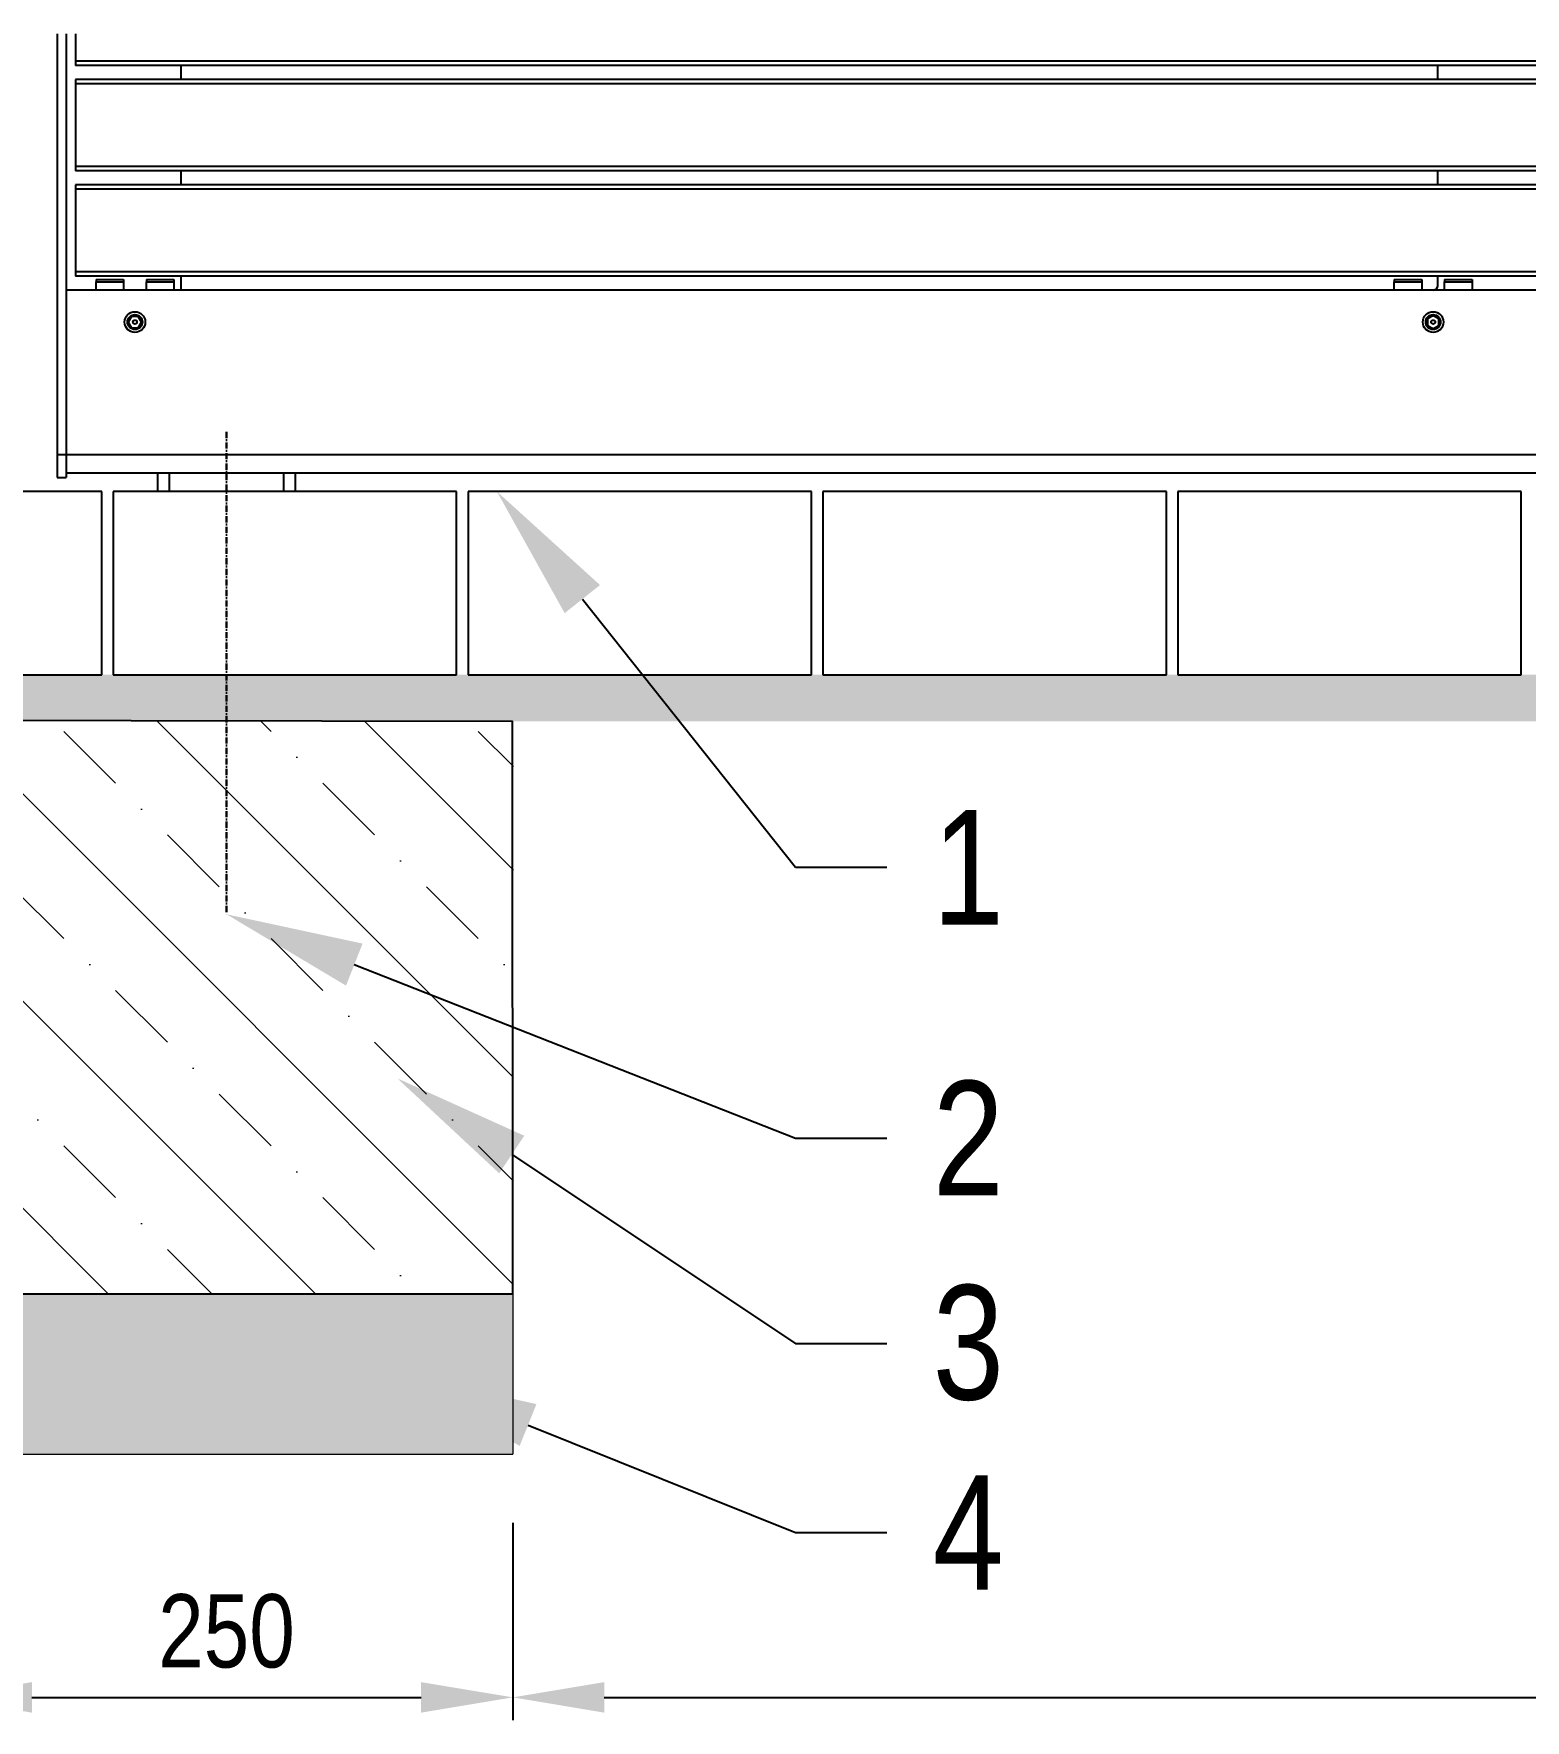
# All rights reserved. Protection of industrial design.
# Model space of a CAD drawing. Header units: millimetres. Extents: x 11004 to 16944, y 3285 to 7490.
# Drawn here: x 13365 to 14016, y 5074 to 5810 of the extents above; entities that cross this region are included whole.
import ezdxf
from ezdxf import colors
from ezdxf.entities.mleader import LeaderData, LeaderLine
from ezdxf.math import Vec2, Vec3

# ---------------------------------------------------------------- set-up
doc = ezdxf.new("R2010")
doc.units = ezdxf.units.MM
doc.header["$LTSCALE"] = 0.3
doc.linetypes.add('DashDot', pattern=[15, 9, -3, 0, -3])
doc.layers.add('SRAFY', color=251, linetype='Continuous', lineweight=13)
doc.styles.add('SEACAD_Arial', font='arial.ttf', dxfattribs={"width": 0.8})
doc.dimstyles.new('ISO-25', dxfattribs={"dimtxt": 1.6, "dimasz": 2, "dimexe": 0.5, "dimexo": 1.5, "dimtad": 1, "dimdec": 0, "dimtxsty": 'SEACAD_Arial', "dimcen": 2, "dimadec": 0, "dimazin": 0, "dimtfac": 1, "dimtdec": 0, "dimtmove": 0, "dimatfit": 3, "dimfxl": 1, "dimarcsym": 0})

# ---------------------------------------------------------------- blocks, each defined once
blk = doc.blocks.new('*D174')
at = {"color": 0, "lineweight": -2, "transparency": 16777216}
for p, q in [((13324.08, 5160.19), (13324.08, 5073.89)), ((13574.07, 5160.12), (13574.07, 5073.89)), ((13364.08, 5083.89), (13534.07, 5083.89))]:
    blk.add_line(p, q, dxfattribs=at)
at = {"color": 0, "transparency": 16777216}
for points in [[(13364.08, 5090.55), (13364.08, 5077.22), (13324.08, 5083.89)], [(13534.07, 5090.55), (13534.07, 5077.22), (13574.07, 5083.89)]]:
    blk.add_solid(points, dxfattribs=at)
at = {"layer": 'Defpoints', "color": 0, "transparency": 16777216}
for p in [(13324.08, 5190.19), (13574.07, 5190.12), (13574.07, 5083.89)]:
    blk.add_point(p, dxfattribs=at)
at = {"color": 0, "transparency": 16777216, "insert": (13449.07, 5112.72), "char_height": 32, "attachment_point": 5, "style": 'SEACAD_Arial'}
blk.add_mtext('250', dxfattribs=at)
blk = doc.blocks.new('*D176')
at = {"color": 0, "lineweight": -2, "transparency": 16777216}
for p, q in [((14976.08, 5210.69), (14976.08, 5073.89)), ((13574.07, 5160.12), (13574.07, 5073.89)), ((13614.07, 5083.89), (14936.08, 5083.89))]:
    blk.add_line(p, q, dxfattribs=at)
at = {"color": 0, "transparency": 16777216}
for points in [[(13614.07, 5090.55), (13614.07, 5077.22), (13574.07, 5083.89)], [(14936.08, 5090.55), (14936.08, 5077.22), (14976.08, 5083.89)]]:
    blk.add_solid(points, dxfattribs=at)
at = {"layer": 'Defpoints', "color": 0, "transparency": 16777216}
for p in [(14976.08, 5240.69), (13574.07, 5190.12), (14976.08, 5083.89)]:
    blk.add_point(p, dxfattribs=at)
at = {"color": 0, "transparency": 16777216, "insert": (14275.07, 5112.72), "char_height": 32, "attachment_point": 5, "style": 'SEACAD_Arial'}
blk.add_mtext('1402', dxfattribs=at)

msp = doc.modelspace()

# ---------------------------------------------------------------- hatches: boundary and pattern name
at = {"layer": 'SRAFY'}
h = msp.add_hatch(dxfattribs=at)
h.set_pattern_fill('AR-SAND', color=256, scale=0.5)
h.set_pattern_definition([(37.5, (6709.122, 295.859), (-0.800016, 24.47066), [0, -19.304, 0, -21.59, 0, -20.6375]), (7.5, (6709.12, 295.86), (22.47616, 35.84126), [0, -10.414, 0, -17.399, 0, -6.6675]), (327.5, (6693.5, 295.859), (39.54962, 0.07186), [0, -6.35, 0, -22.86, 0, -29.845]), (317.5, (6693.5, 295.86), (38.17782, 11.14647), [0, -3.175, 0, -14.986, 0, -17.145])])
h.paths.add_polyline_path([(13244.57, 5530.52), (13244.57, 5510.56), (13275.1, 5510.52), (13395.07, 5510.35), (13395.07, 5530.52)])
h.paths.add_polyline_path([(14299.57, 5510.17), (14299.57, 5530.52), (13395.07, 5530.52), (13395.07, 5510.35), (13525.07, 5510.17)])
h = msp.add_hatch(dxfattribs=at)
h.set_pattern_fill('BETON-PROSTY', color=256, scale=0.8, angle=90)
h.set_pattern_definition([(135, (6702.88, 731.35), (-45.25483, -45.25483), []), (135, (6702.88, 776.605), (-67.88225, -22.6274), [32, -16, 0, -16])])
h.paths.add_polyline_path([(12668.87, 5390.42), (12668.85, 5510.06), (11968.86, 5510.28), (11968.88, 5260.28), (12185.89, 5260.12), (12668.89, 5260.11)])
h.paths.add_polyline_path([(13574.41, 5390.46), (13574.39, 5510.03), (13324.08, 5510.1), (13324.08, 5260.11), (13574.43, 5260.12)])
h = msp.add_hatch(dxfattribs=at)
h.set_pattern_fill('AR-SAND', color=256, scale=0.5)
h.set_pattern_definition([(37.5, (6702.88, 731.35), (-0.800016, 24.47066), [0, -19.304, 0, -21.59, 0, -20.6375]), (7.5, (6702.88, 731.35), (22.47616, 35.84126), [0, -10.414, 0, -17.399, 0, -6.6675]), (327.5, (6687.258, 731.35), (39.54962, 0.07186), [0, -6.35, 0, -22.86, 0, -29.845]), (317.5, (6687.26, 731.35), (38.17782, 11.14647), [0, -3.175, 0, -14.986, 0, -17.145])])
h.paths.add_polyline_path([(12668.88, 5190.12), (12668.88, 5260.11), (11968.89, 5260.11), (11968.88, 5190.12)])
h.paths.add_polyline_path([(13574.41, 5190.05), (13574.42, 5260.04), (13496.67, 5260.11), (13324.42, 5260.04), (13324.42, 5190.05)])

# ---------------------------------------------------------------- linework, layer by layer
for p, q in [((13375.08, 5810.45), (13375.08, 5626.62)), ((13379.08, 5810.45), (13379.08, 5626.62)), ((13383.08, 5810.45), (13383.08, 5798.52)), ((13383.08, 5798.52), (13383.08, 5796.52)), ((15167.08, 5798.52), (13383.08, 5798.52)), ((15167.08, 5796.52), (13383.08, 5796.52)), ((15167.08, 5790.52), (13383.08, 5790.52)), ((13383.08, 5790.52), (13383.08, 5788.52)), ((13429.08, 5796.52), (13429.08, 5790.52)), ((13978.08, 5790.52), (13978.08, 5796.52)), ((13383.08, 5788.52), (13383.08, 5752.52)), ((15167.08, 5788.52), (13383.08, 5788.52)), ((13383.08, 5752.52), (13383.08, 5750.52)), ((15167.08, 5752.52), (13383.08, 5752.52)), ((15167.08, 5750.52), (13383.08, 5750.52)), ((13429.08, 5750.52), (13429.08, 5744.52)), ((13978.08, 5744.52), (13978.08, 5750.52)), ((15167.08, 5744.52), (13383.08, 5744.52)), ((13383.08, 5744.52), (13383.08, 5742.52)), ((13383.08, 5742.52), (13383.08, 5706.52)), ((15167.08, 5742.52), (13383.08, 5742.52)), ((13383.08, 5706.52), (13383.08, 5704.52)), ((15167.08, 5706.52), (13383.08, 5706.52)), ((15167.08, 5704.52), (13383.08, 5704.52)), ((13392.08, 5703.12), (13404.08, 5703.12)), ((13392.08, 5703.12), (13392.08, 5702.12)), ((13392.08, 5702.12), (13404.08, 5702.12)), ((13392.08, 5698.52), (13392.08, 5702.12)), ((13404.08, 5703.12), (13404.08, 5702.12)), ((13404.08, 5702.12), (13404.08, 5698.52)), ((13414.08, 5703.12), (13414.08, 5702.12)), ((13414.08, 5703.12), (13426.08, 5703.12)), ((13414.08, 5702.12), (13426.08, 5702.12)), ((13414.08, 5698.52), (13414.08, 5702.12)), ((13426.08, 5703.12), (13426.08, 5702.12)), ((13426.08, 5702.12), (13426.08, 5698.52)), ((13429.08, 5704.52), (13429.08, 5698.52)), ((13959.08, 5703.12), (13959.08, 5702.12)), ((13959.08, 5703.12), (13971.08, 5703.12)), ((13959.08, 5702.12), (13971.08, 5702.12)), ((13959.08, 5698.52), (13959.08, 5702.12)), ((13971.08, 5703.12), (13971.08, 5702.12)), ((13971.08, 5702.12), (13971.08, 5698.52)), ((13978.08, 5700.52), (13978.08, 5704.52)), ((13981.08, 5703.12), (13993.08, 5703.12)), ((13981.08, 5703.12), (13981.08, 5702.12)), ((13981.08, 5702.12), (13993.08, 5702.12)), ((13981.08, 5698.52), (13981.08, 5702.12)), ((13993.08, 5703.12), (13993.08, 5702.12)), ((13993.08, 5702.12), (13993.08, 5698.52)), ((15171.08, 5698.52), (13379.08, 5698.52)), ((13407.63, 5687.02), (13406.19, 5684.52)), ((13410.52, 5687.02), (13407.63, 5687.02)), ((13411.96, 5684.52), (13410.52, 5687.02)), ((13976.08, 5687.4), (13973.58, 5685.96)), ((13978.58, 5685.96), (13976.08, 5687.4)), ((13406.19, 5684.52), (13407.63, 5682.02)), ((13407.63, 5682.02), (13410.52, 5682.02)), ((13410.52, 5682.02), (13411.96, 5684.52)), ((13973.58, 5685.96), (13973.58, 5683.07)), ((13973.58, 5683.07), (13976.08, 5681.63)), ((13976.08, 5681.63), (13978.58, 5683.07)), ((13978.58, 5683.07), (13978.58, 5685.96)), ((13375.08, 5626.62), (13375.08, 5616.62)), ((13375.08, 5626.62), (13379.08, 5626.62)), ((13379.08, 5626.62), (13379.08, 5616.62)), ((15171.08, 5626.52), (13379.08, 5626.52)), ((13375.08, 5616.62), (13379.08, 5616.62)), ((15171.08, 5618.52), (13379.08, 5618.52)), ((13419.08, 5610.52), (13419.08, 5618.52)), ((13424.08, 5618.52), (13424.08, 5610.52)), ((13474.08, 5610.52), (13474.08, 5618.52)), ((13479.08, 5618.52), (13479.08, 5610.52)), ((13424.08, 5610.52), (13419.08, 5610.52)), ((13474.08, 5610.52), (13424.08, 5610.52)), ((13479.08, 5610.52), (13474.08, 5610.52))]:
    msp.add_line(p, q)
at = {"linetype": 'DashDot', "lineweight": 30}
msp.add_line((13449.06, 5636.54), (13449.06, 5425.88), dxfattribs=at)
at = {"color": 7, "linetype": 'Continuous'}
for p, q in [((13394.57, 5610.52), (13244.57, 5610.52)), ((13394.57, 5530.52), (13394.57, 5610.52)), ((13549.57, 5610.52), (13399.57, 5610.52)), ((13399.57, 5610.52), (13399.57, 5530.52)), ((13549.57, 5530.52), (13549.57, 5610.52)), ((13704.57, 5610.52), (13554.57, 5610.52)), ((13554.57, 5610.52), (13554.57, 5530.52)), ((13704.57, 5530.52), (13704.57, 5610.52)), ((13859.57, 5610.52), (13709.57, 5610.52)), ((13709.57, 5610.52), (13709.57, 5530.52)), ((13859.57, 5530.52), (13859.57, 5610.52)), ((14014.57, 5610.52), (13864.57, 5610.52)), ((13864.57, 5610.52), (13864.57, 5530.52)), ((14014.57, 5530.52), (14014.57, 5610.52)), ((13244.57, 5530.52), (13394.57, 5530.52)), ((13399.57, 5530.52), (13549.57, 5530.52)), ((13554.57, 5530.52), (13704.57, 5530.52)), ((13709.57, 5530.52), (13859.57, 5530.52)), ((13864.57, 5530.52), (14014.57, 5530.52))]:
    msp.add_line(p, q, dxfattribs=at)
at = {"flags": 128}
for points in [[(13407.63, 5687.02), (13407.63, 5687.02), (13407.63, 5687.02), (13407.63, 5687.02), (13407.63, 5687.02), (13407.63, 5687.02), (13407.63, 5687.02), (13407.63, 5687.02), (13407.63, 5687.02)], [(13410.52, 5687.02), (13410.52, 5687.02), (13410.52, 5687.02), (13410.52, 5687.02), (13410.52, 5687.02), (13410.52, 5687.02), (13410.52, 5687.02), (13410.52, 5687.02), (13410.52, 5687.02)], [(13976.08, 5687.4), (13976.08, 5687.4), (13976.08, 5687.4), (13976.08, 5687.4), (13976.08, 5687.4), (13976.08, 5687.4), (13976.08, 5687.4), (13976.08, 5687.4), (13976.08, 5687.4)], [(13406.19, 5684.52), (13406.19, 5684.52), (13406.19, 5684.52), (13406.19, 5684.52), (13406.19, 5684.52), (13406.19, 5684.52), (13406.19, 5684.52), (13406.19, 5684.52), (13406.19, 5684.52)], [(13407.63, 5682.02), (13407.63, 5682.02), (13407.63, 5682.02), (13407.63, 5682.02), (13407.63, 5682.02), (13407.63, 5682.02), (13407.63, 5682.02), (13407.63, 5682.02), (13407.63, 5682.02)], [(13410.52, 5682.02), (13410.52, 5682.02), (13410.52, 5682.02), (13410.52, 5682.02), (13410.52, 5682.02), (13410.52, 5682.02), (13410.52, 5682.02), (13410.52, 5682.02), (13410.52, 5682.02)], [(13411.96, 5684.52), (13411.96, 5684.52), (13411.96, 5684.52), (13411.96, 5684.52), (13411.96, 5684.52), (13411.96, 5684.52), (13411.96, 5684.52), (13411.96, 5684.52), (13411.96, 5684.52)], [(13973.58, 5685.96), (13973.58, 5685.96), (13973.58, 5685.96), (13973.58, 5685.96), (13973.58, 5685.96), (13973.58, 5685.96), (13973.58, 5685.96), (13973.58, 5685.96), (13973.58, 5685.96)], [(13973.58, 5683.07), (13973.58, 5683.07), (13973.58, 5683.07), (13973.58, 5683.07), (13973.58, 5683.07), (13973.58, 5683.07), (13973.58, 5683.07), (13973.58, 5683.07), (13973.58, 5683.07)], [(13976.08, 5681.63), (13976.08, 5681.63), (13976.08, 5681.63), (13976.08, 5681.63), (13976.08, 5681.63), (13976.08, 5681.63), (13976.08, 5681.63), (13976.08, 5681.63), (13976.08, 5681.63)], [(13978.58, 5685.96), (13978.58, 5685.96), (13978.58, 5685.96), (13978.58, 5685.96), (13978.58, 5685.96), (13978.58, 5685.96), (13978.58, 5685.96), (13978.58, 5685.96), (13978.58, 5685.96)], [(13978.58, 5683.07), (13978.58, 5683.07), (13978.58, 5683.07), (13978.58, 5683.07), (13978.58, 5683.07), (13978.58, 5683.07), (13978.58, 5683.07), (13978.58, 5683.07), (13978.58, 5683.07)]]:
    msp.add_lwpolyline(points, dxfattribs=at)
msp.add_lwpolyline([(13324.08, 5260.11), (13574.09, 5260.11), (13574.05, 5510.1), (13324.08, 5510.45)], close=True)
for centre, radius in [((13409.08, 5684.52), 4.5), ((13409.08, 5684.52), 3.25), ((13409.08, 5684.52), 3.1), ((13409.08, 5684.52), 3.03), ((13976.08, 5684.52), 4.5), ((13976.08, 5684.52), 3.25), ((13976.08, 5684.52), 3.1), ((13976.08, 5684.52), 3.03), ((13409.08, 5684.52), 0.894), ((13976.08, 5684.52), 0.894)]:
    msp.add_circle(centre, radius)
at = {"color": 7, "linetype": 'Continuous'}
msp.add_circle((13574.08, 5260.11), 0.01, dxfattribs=at)
msp.add_arc((13976.08, 5700.52), 2, 270, 0)
at = {"layer": 'SRAFY'}
for p in [(13574.07, 5260.11), (13324.08, 5190.12)]:
    msp.add_line(p, (13574.07, 5190.12), dxfattribs=at)

# ---------------------------------------------------------------- dimensions: what is measured, and where the dimension line sits
for base, p1, p2, picture, middle in [((14976.08, 5083.89), (13574.07, 5190.12), (14976.08, 5240.69), '*D176', (14275.07, 5112.72)), ((13574.07, 5083.89), (13324.08, 5190.19), (13574.07, 5190.12), '*D174', (13449.07, 5112.72))]:
    dim = msp.add_linear_dim(base=base, p1=p1, p2=p2, dimstyle='ISO-25', override={"dimscale": 0, "dimtix": 0, "dimtofl": 1, "dimtmove": 0, "dimatfit": 3})
    dim.commit()
    dim.dimension.update_dxf_attribs({"geometry": picture, "text_midpoint": middle})

# ---------------------------------------------------------------- leaders
ml = msp.add_multileader_mtext('Standard')
ml.set_content('1', color=256, style='SEACAD_Arial')
ml.set_leader_properties()
ml.build(insert=Vec2(0, 0))
ml.multileader.update_dxf_attribs({"text_right_attachment_type": 6, "dogleg_length": 2, "arrow_head_size": 60, "scale": 20})
ctx = ml.context
ctx.base_point, ctx.scale, ctx.char_height, ctx.arrow_head_size, ctx.landing_gap_size, ctx.plane_origin = Vec3(13737.53, 5446.42), 20, 50, 60, 20, Vec3(13474.57, 5610.52)
ctx.right_attachment = 6
notes = []
notes.append((ctx, [(0, (1, 1, 0), (13697.53, 5446.42), (1, 0), 40, [(0, [(13567.17, 5610.52)], 0, [])])]))
ctx.mtext.insert, ctx.mtext.flow_direction = Vec3(13757.53, 5471.42), 5
ml = msp.add_multileader_mtext('Standard')
ml.set_content('2', color=256, style='SEACAD_Arial')
ml.set_leader_properties()
ml.build(insert=Vec2(0, 0))
ml.multileader.update_dxf_attribs({"text_right_attachment_type": 6, "dogleg_length": 2, "arrow_head_size": 60, "scale": 20})
ctx = ml.context
ctx.base_point, ctx.scale, ctx.char_height, ctx.arrow_head_size, ctx.landing_gap_size, ctx.plane_origin = Vec3(13737.53, 5328.1), 20, 50, 60, 20, Vec3(13395.07, 5425.88)
ctx.right_attachment = 6
notes.append((ctx, [(0, (1, 1, 0), (13697.53, 5328.1), (1, 0), 40, [(0, [(13449.06, 5425.88)], 0, [])])]))
ctx.mtext.insert, ctx.mtext.flow_direction = Vec3(13757.53, 5353.1), 5
ml = msp.add_multileader_mtext('Standard')
ml.set_content('3', color=256, style='SEACAD_Arial')
ml.set_leader_properties()
ml.build(insert=Vec2(0, 0))
ml.multileader.update_dxf_attribs({"text_right_attachment_type": 6, "dogleg_length": 2, "arrow_head_size": 60, "scale": 20})
ctx = ml.context
ctx.base_point, ctx.scale, ctx.char_height, ctx.arrow_head_size, ctx.landing_gap_size, ctx.plane_origin = Vec3(13737.53, 5238.5), 20, 50, 60, 20, Vec3(13394.04, 5213.04)
ctx.right_attachment = 6
notes.append((ctx, [(0, (1, 1, 0), (13697.53, 5238.5), (1, 0), 40, [(0, [(13523.71, 5354.2)], 0, [])])]))
ctx.mtext.insert, ctx.mtext.flow_direction = Vec3(13757.53, 5263.94), 5
ml = msp.add_multileader_mtext('Standard')
ml.set_content('4', color=256, style='SEACAD_Arial')
ml.set_leader_properties()
ml.build(insert=Vec2(0, 0))
ml.multileader.update_dxf_attribs({"text_right_attachment_type": 6, "dogleg_length": 2, "arrow_head_size": 60, "scale": 20})
ctx = ml.context
ctx.base_point, ctx.scale, ctx.char_height, ctx.arrow_head_size, ctx.landing_gap_size, ctx.plane_origin = Vec3(13737.53, 5155.91), 20, 50, 60, 20, Vec3(13314.95, 5266.29)
ctx.right_attachment = 6
notes.append((ctx, [(0, (1, 1, 0), (13697.53, 5155.91), (1, 0), 40, [(0, [(13525.09, 5225.18)], 0, [])])]))
ctx.mtext.insert, ctx.mtext.flow_direction = Vec3(13757.53, 5180.91), 5
for ctx, leaders in notes:
    for number, flags, end, landing, length, lines in leaders:
        leader = LeaderData()
        leader.index, (leader.has_last_leader_line, leader.has_dogleg_vector, leader.attachment_direction) = number, flags
        leader.last_leader_point, leader.dogleg_vector, leader.dogleg_length = Vec3(end), Vec3(landing), length
        for number, points, colour, breaks in lines:
            line = LeaderLine()
            line.index, line.vertices, line.color, line.breaks = number, Vec3.list(points), colors.encode_raw_color(colour), breaks
            leader.lines.append(line)
        ctx.leaders.append(leader)

doc.saveas('drawing.dxf')
